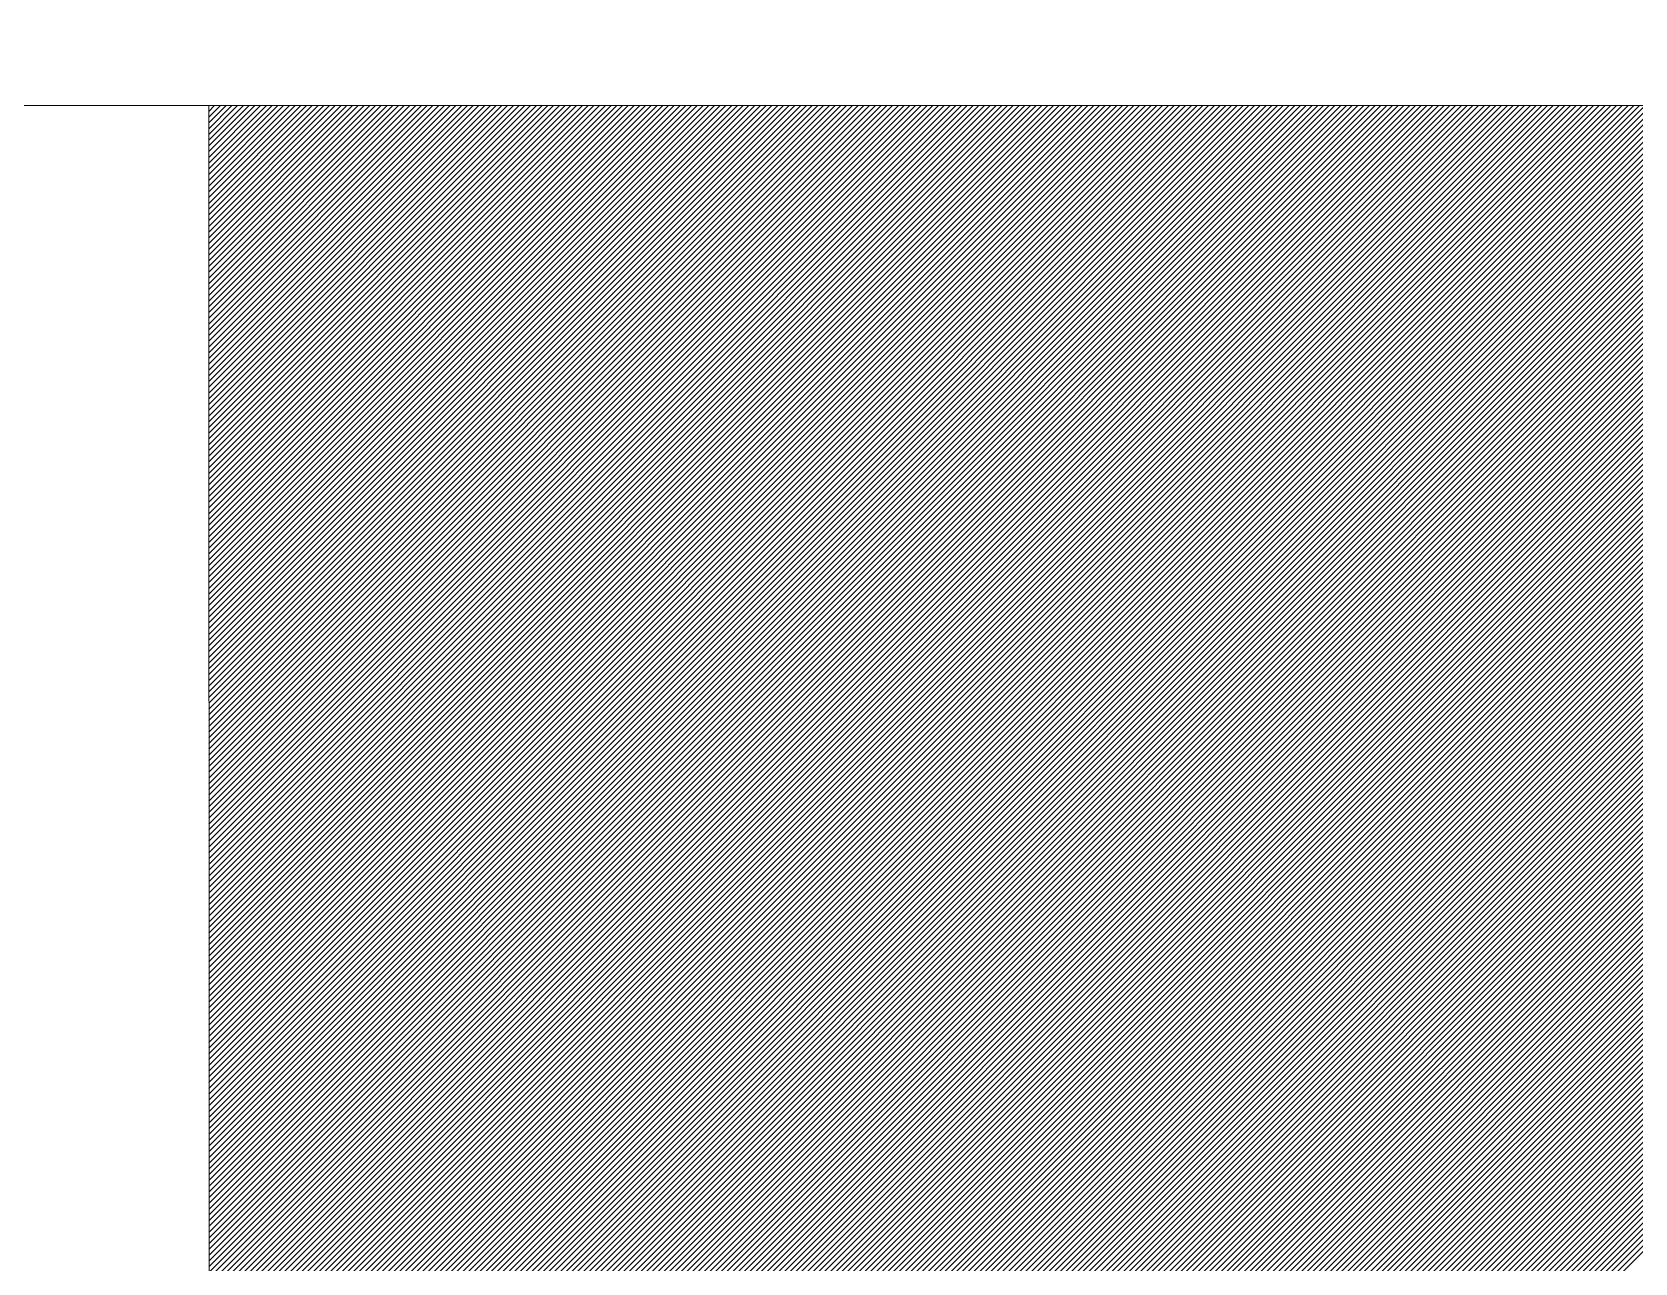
# Model space of a CAD drawing. Header units: centimetres. Extents: x 370416 to 395283, y 44791 to 69658.
# Drawn here: x 380636.391 to 380640.808, y 56818.006 to 56821.397 of the extents above; entities that cross this region are included whole.
import ezdxf

# ---------------------------------------------------------------- set-up
doc = ezdxf.new("R2010")
doc.units = ezdxf.units.CM
doc.layers.add('AR-FURNITURE', color=251, linetype='Continuous')
doc.layers.add('dimension', color=7, linetype='Continuous')

# ---------------------------------------------------------------- blocks, each defined once
blk = doc.blocks.new('billing')
at = {"layer": 'AR-FURNITURE', "color": 9, "lineweight": 15, "true_color": 0xafd9aa}
for p, q in [((38808.2994, 15139.374), (38808.3016, 15225.268)), ((38808.3005, 15223.7648), (38794.8678, 15223.7651)), ((38808.3003, 15216.6577), (38801.1934, 15223.765)), ((38808.3003, 15216.6736), (38801.2092, 15223.765)), ((38808.3003, 15216.6894), (38801.2251, 15223.765)), ((38808.3003, 15216.7052), (38801.2409, 15223.765)), ((38808.3003, 15216.721), (38801.2567, 15223.765)), ((38808.3003, 15216.7369), (38801.2726, 15223.765)), ((38808.3003, 15216.7527), (38801.2884, 15223.765)), ((38808.3003, 15216.7685), (38801.3042, 15223.765)), ((38808.3003, 15216.7844), (38801.3201, 15223.765)), ((38808.3003, 15216.8002), (38801.3359, 15223.765)), ((38808.3003, 15216.816), (38801.3517, 15223.765)), ((38808.3003, 15216.8319), (38801.3675, 15223.765)), ((38808.3003, 15216.8477), (38801.3834, 15223.765)), ((38808.3003, 15216.8635), (38801.3992, 15223.765)), ((38808.3003, 15216.8794), (38801.415, 15223.765)), ((38808.3003, 15216.8952), (38801.4309, 15223.765)), ((38808.3003, 15216.911), (38801.4467, 15223.765)), ((38808.3003, 15216.9268), (38801.4625, 15223.765)), ((38808.3003, 15216.9427), (38801.4784, 15223.765)), ((38808.3003, 15216.9585), (38801.4942, 15223.765)), ((38808.3003, 15216.9743), (38801.51, 15223.765)), ((38808.3003, 15216.9902), (38801.5259, 15223.765)), ((38808.3003, 15217.006), (38801.5417, 15223.765)), ((38808.3003, 15217.0218), (38801.5575, 15223.765)), ((38808.3003, 15217.0377), (38801.5733, 15223.765)), ((38808.3003, 15217.0535), (38801.5892, 15223.765)), ((38808.3003, 15217.0693), (38801.605, 15223.765)), ((38808.3003, 15217.0852), (38801.6208, 15223.765)), ((38808.3003, 15217.101), (38801.6367, 15223.765)), ((38808.3003, 15217.1168), (38801.6525, 15223.765)), ((38808.3003, 15217.1326), (38801.6683, 15223.765)), ((38808.3003, 15217.1485), (38801.6842, 15223.765)), ((38808.3003, 15217.1643), (38801.7, 15223.765)), ((38808.3003, 15217.1801), (38801.7158, 15223.765)), ((38808.3003, 15217.196), (38801.7317, 15223.765)), ((38808.3003, 15217.2118), (38801.7475, 15223.765)), ((38808.3003, 15217.2276), (38801.7633, 15223.765)), ((38808.3003, 15217.2435), (38801.7791, 15223.765)), ((38808.3003, 15217.2593), (38801.795, 15223.765)), ((38808.3003, 15217.2751), (38801.8108, 15223.765)), ((38808.3003, 15217.291), (38801.8266, 15223.765)), ((38808.3003, 15217.3068), (38801.8425, 15223.765)), ((38808.3003, 15217.3226), (38801.8583, 15223.765)), ((38808.3003, 15217.3384), (38801.8741, 15223.765)), ((38808.3003, 15217.3543), (38801.89, 15223.765)), ((38808.3003, 15217.3701), (38801.9058, 15223.765)), ((38808.3003, 15217.3859), (38801.9216, 15223.765)), ((38808.3003, 15217.4018), (38801.9374, 15223.765)), ((38808.3003, 15217.4176), (38801.9533, 15223.765)), ((38808.3003, 15217.4334), (38801.9691, 15223.765)), ((38808.3003, 15217.4493), (38801.9849, 15223.765)), ((38808.3003, 15217.4651), (38802.0008, 15223.765)), ((38808.3003, 15217.4809), (38802.0166, 15223.765)), ((38808.3003, 15217.4967), (38802.0324, 15223.765)), ((38808.3003, 15217.5126), (38802.0483, 15223.765)), ((38808.3003, 15217.5284), (38802.0641, 15223.765)), ((38808.3003, 15217.5442), (38802.0799, 15223.765)), ((38808.3003, 15217.5601), (38802.0958, 15223.765)), ((38808.3003, 15217.5759), (38802.1116, 15223.765)), ((38808.3003, 15217.5917), (38802.1274, 15223.765)), ((38808.3003, 15217.6076), (38802.1432, 15223.7649)), ((38808.3003, 15217.6234), (38802.1591, 15223.7649)), ((38808.3003, 15217.6392), (38802.1749, 15223.7649)), ((38808.3003, 15217.6551), (38802.1907, 15223.7649)), ((38808.3003, 15217.6709), (38802.2066, 15223.7649)), ((38808.3003, 15217.6867), (38802.2224, 15223.7649)), ((38808.3003, 15217.7025), (38802.2382, 15223.7649)), ((38808.3003, 15217.7184), (38802.2541, 15223.7649)), ((38808.3003, 15217.7342), (38802.2699, 15223.7649)), ((38808.3003, 15217.75), (38802.2857, 15223.7649)), ((38808.3003, 15217.7659), (38802.3016, 15223.7649)), ((38808.3003, 15217.7817), (38802.3174, 15223.7649)), ((38808.3003, 15217.7975), (38802.3332, 15223.7649)), ((38808.3003, 15217.8134), (38802.349, 15223.7649)), ((38808.3003, 15217.8292), (38802.3649, 15223.7649)), ((38808.3003, 15217.845), (38802.3807, 15223.7649)), ((38808.3003, 15217.8609), (38802.3965, 15223.7649)), ((38808.3003, 15217.8767), (38802.4124, 15223.7649)), ((38808.3003, 15217.8925), (38802.4282, 15223.7649)), ((38808.3003, 15217.9083), (38802.444, 15223.7649)), ((38808.3003, 15217.9242), (38802.4599, 15223.7649)), ((38808.3003, 15217.94), (38802.4757, 15223.7649)), ((38808.3003, 15217.9558), (38802.4915, 15223.7649)), ((38808.3003, 15217.9717), (38802.5074, 15223.7649)), ((38808.3003, 15217.9875), (38802.5232, 15223.7649)), ((38808.3003, 15218.0033), (38802.539, 15223.7649)), ((38808.3003, 15218.0192), (38802.5548, 15223.7649)), ((38808.3003, 15218.035), (38802.5707, 15223.7649)), ((38808.3003, 15218.0508), (38802.5865, 15223.7649)), ((38808.3003, 15218.0666), (38802.6023, 15223.7649)), ((38808.3003, 15218.0825), (38802.6182, 15223.7649)), ((38808.3003, 15218.0983), (38802.634, 15223.7649)), ((38808.3003, 15218.1141), (38802.6498, 15223.7649)), ((38808.3003, 15218.13), (38802.6657, 15223.7649)), ((38808.3003, 15218.1458), (38802.6815, 15223.7649)), ((38808.3003, 15218.1616), (38802.6973, 15223.7649)), ((38808.3003, 15218.1775), (38802.7131, 15223.7649)), ((38808.3003, 15218.1933), (38802.729, 15223.7649)), ((38808.3003, 15218.2091), (38802.7448, 15223.7649)), ((38808.3003, 15218.225), (38802.7606, 15223.7649)), ((38808.3003, 15218.2408), (38802.7765, 15223.7649)), ((38808.3003, 15218.2566), (38802.7923, 15223.7649)), ((38808.3003, 15218.2724), (38802.8081, 15223.7649)), ((38808.3003, 15218.2883), (38802.824, 15223.7649)), ((38808.3003, 15218.3041), (38802.8398, 15223.7649)), ((38808.3003, 15218.3199), (38802.8556, 15223.7649)), ((38808.3003, 15218.3358), (38802.8715, 15223.7649)), ((38808.3003, 15218.3516), (38802.8873, 15223.7649)), ((38808.3003, 15218.3674), (38802.9031, 15223.7649)), ((38808.3003, 15218.3833), (38802.9189, 15223.7649)), ((38808.3003, 15218.3991), (38802.9348, 15223.7649)), ((38808.3003, 15218.4149), (38802.9506, 15223.7649)), ((38808.3003, 15218.4308), (38802.9664, 15223.7649)), ((38808.3003, 15218.4466), (38802.9823, 15223.7649)), ((38808.3003, 15218.4624), (38802.9981, 15223.7649)), ((38808.3003, 15218.4782), (38803.0139, 15223.7649)), ((38808.3003, 15218.4941), (38803.0298, 15223.7649)), ((38808.3004, 15218.5099), (38803.0456, 15223.7649)), ((38808.3004, 15218.5257), (38803.0614, 15223.7649)), ((38808.3004, 15218.5416), (38803.0773, 15223.7649)), ((38808.3004, 15218.5574), (38803.0931, 15223.7649)), ((38808.3004, 15218.5732), (38803.1089, 15223.7649)), ((38808.3004, 15218.5891), (38803.1247, 15223.7649)), ((38808.3004, 15218.6049), (38803.1406, 15223.7649)), ((38808.3004, 15218.6207), (38803.1564, 15223.7649)), ((38808.3004, 15218.6365), (38803.1722, 15223.7649)), ((38808.3004, 15218.6524), (38803.1881, 15223.7649)), ((38808.3004, 15218.6682), (38803.2039, 15223.7649)), ((38808.3004, 15218.684), (38803.2197, 15223.7649)), ((38808.3004, 15218.6999), (38803.2356, 15223.7649)), ((38808.3004, 15218.7157), (38803.2514, 15223.7649)), ((38808.3004, 15218.7315), (38803.2672, 15223.7649)), ((38808.3004, 15218.7474), (38803.283, 15223.7649)), ((38808.3004, 15218.7632), (38803.2989, 15223.7649)), ((38808.3004, 15218.779), (38803.3147, 15223.7649)), ((38808.3004, 15218.7949), (38803.3305, 15223.7649)), ((38808.3004, 15218.8107), (38803.3464, 15223.7649)), ((38808.3004, 15218.8265), (38803.3622, 15223.7649)), ((38808.3004, 15218.8423), (38803.378, 15223.7649)), ((38808.3004, 15218.8582), (38803.3939, 15223.7649)), ((38808.3004, 15218.874), (38803.4097, 15223.7649)), ((38808.3004, 15218.8898), (38803.4255, 15223.7649)), ((38808.3004, 15218.9057), (38803.4414, 15223.7649)), ((38808.3004, 15218.9215), (38803.4572, 15223.7649)), ((38808.3004, 15218.9373), (38803.473, 15223.7649)), ((38808.3004, 15218.9532), (38803.4888, 15223.7649)), ((38808.3004, 15218.969), (38803.5047, 15223.7649)), ((38808.3004, 15218.9848), (38803.5205, 15223.7649)), ((38808.3004, 15219.0007), (38803.5363, 15223.7649)), ((38808.3004, 15219.0165), (38803.5522, 15223.7649)), ((38808.3004, 15219.0323), (38803.568, 15223.7649)), ((38808.3004, 15219.0481), (38803.5838, 15223.7649)), ((38808.3004, 15219.064), (38803.5997, 15223.7649)), ((38808.3004, 15219.0798), (38803.6155, 15223.7649)), ((38808.3004, 15219.0956), (38803.6313, 15223.7649)), ((38808.3004, 15219.1115), (38803.6472, 15223.7649)), ((38808.3004, 15219.1273), (38803.663, 15223.7649)), ((38808.3004, 15219.1431), (38803.6788, 15223.7649)), ((38808.3004, 15219.159), (38803.6946, 15223.7649)), ((38808.3004, 15219.1748), (38803.7105, 15223.7649)), ((38808.3004, 15219.1906), (38803.7263, 15223.7649)), ((38808.3004, 15219.2065), (38803.7421, 15223.7649)), ((38808.3004, 15219.2223), (38803.758, 15223.7649)), ((38808.3004, 15219.2381), (38803.7738, 15223.7649)), ((38808.3004, 15219.2539), (38803.7896, 15223.7649)), ((38808.3004, 15219.2698), (38803.8055, 15223.7649)), ((38808.3004, 15219.2856), (38803.8213, 15223.7649)), ((38808.3004, 15219.3014), (38803.8371, 15223.7649)), ((38808.3004, 15219.3173), (38803.8529, 15223.7649)), ((38808.3004, 15219.3331), (38803.8688, 15223.7649)), ((38808.3004, 15219.3489), (38803.8846, 15223.7649)), ((38808.3004, 15219.3648), (38803.9004, 15223.7649)), ((38808.3004, 15219.3806), (38803.9163, 15223.7649)), ((38808.3004, 15219.3964), (38803.9321, 15223.7649)), ((38808.3004, 15219.4122), (38803.9479, 15223.7649)), ((38808.3004, 15219.4281), (38803.9638, 15223.7649)), ((38808.3004, 15219.4439), (38803.9796, 15223.7649)), ((38808.3004, 15219.4597), (38803.9954, 15223.7649)), ((38808.3004, 15219.4756), (38804.0113, 15223.7649)), ((38808.3004, 15219.4914), (38804.0271, 15223.7649)), ((38808.3004, 15219.5072), (38804.0429, 15223.7649)), ((38808.3004, 15219.5231), (38804.0587, 15223.7649)), ((38808.3004, 15219.5389), (38804.0746, 15223.7649)), ((38808.3004, 15219.5547), (38804.0904, 15223.7649)), ((38808.3004, 15219.5706), (38804.1062, 15223.7649)), ((38808.3004, 15219.5864), (38804.1221, 15223.7649)), ((38808.3004, 15219.6022), (38804.1379, 15223.7649)), ((38808.3004, 15219.618), (38804.1537, 15223.7649)), ((38808.3004, 15219.6339), (38804.1696, 15223.7649)), ((38808.3004, 15219.6497), (38804.1854, 15223.7649)), ((38808.3004, 15219.6655), (38804.2012, 15223.7649)), ((38808.3004, 15219.6814), (38804.2171, 15223.7649)), ((38808.3004, 15219.6972), (38804.2329, 15223.7649)), ((38808.3004, 15219.713), (38804.2487, 15223.7649)), ((38808.3004, 15219.7289), (38804.2645, 15223.7649)), ((38808.3004, 15219.7447), (38804.2804, 15223.7649)), ((38808.3004, 15219.7605), (38804.2962, 15223.7649)), ((38808.3004, 15219.7764), (38804.312, 15223.7649)), ((38808.3004, 15219.7922), (38804.3279, 15223.7649)), ((38808.3004, 15219.808), (38804.3437, 15223.7649)), ((38808.3004, 15219.8238), (38804.3595, 15223.7649)), ((38808.3004, 15219.8397), (38804.3754, 15223.7649)), ((38808.3004, 15219.8555), (38804.3912, 15223.7649)), ((38808.3004, 15219.8713), (38804.407, 15223.7649)), ((38808.3004, 15219.8872), (38804.4228, 15223.7649)), ((38808.3004, 15219.903), (38804.4387, 15223.7649)), ((38808.3004, 15219.9188), (38804.4545, 15223.7649)), ((38808.3004, 15219.9347), (38804.4703, 15223.7649)), ((38808.3004, 15219.9505), (38804.4862, 15223.7649)), ((38808.3004, 15219.9663), (38804.502, 15223.7649)), ((38808.3004, 15219.9821), (38804.5178, 15223.7649)), ((38808.3004, 15219.998), (38804.5337, 15223.7649)), ((38808.3004, 15220.0138), (38804.5495, 15223.7649)), ((38808.3004, 15220.0296), (38804.5653, 15223.7649)), ((38808.3004, 15220.0455), (38804.5812, 15223.7649)), ((38808.3004, 15220.0613), (38804.597, 15223.7649)), ((38808.3004, 15220.0771), (38804.6128, 15223.7649)), ((38808.3004, 15220.093), (38804.6286, 15223.7649)), ((38808.3004, 15220.1088), (38804.6445, 15223.7649)), ((38808.3004, 15220.1246), (38804.6603, 15223.7649)), ((38808.3004, 15220.1405), (38804.6761, 15223.7649)), ((38808.3004, 15220.1563), (38804.692, 15223.7649)), ((38808.3004, 15220.1721), (38804.7078, 15223.7649)), ((38808.3004, 15220.1879), (38804.7236, 15223.7649)), ((38808.3004, 15220.2038), (38804.7395, 15223.7649)), ((38808.3004, 15220.2196), (38804.7553, 15223.7649)), ((38808.3004, 15220.2354), (38804.7711, 15223.7649)), ((38808.3004, 15220.2513), (38804.787, 15223.7649)), ((38808.3004, 15220.2671), (38804.8028, 15223.7649)), ((38808.3004, 15220.2829), (38804.8186, 15223.7649)), ((38808.3004, 15220.2988), (38804.8344, 15223.7649)), ((38808.3004, 15220.3146), (38804.8503, 15223.7649)), ((38808.3004, 15220.3304), (38804.8661, 15223.7649)), ((38808.3004, 15220.3463), (38804.8819, 15223.7649)), ((38808.3004, 15220.3621), (38804.8978, 15223.7649)), ((38808.3004, 15220.3779), (38804.9136, 15223.7649)), ((38808.3004, 15220.3937), (38804.9294, 15223.7649)), ((38808.3004, 15220.4096), (38804.9453, 15223.7649)), ((38808.3004, 15220.4254), (38804.9611, 15223.7649)), ((38808.3004, 15220.4412), (38804.9769, 15223.7649)), ((38808.3004, 15220.4571), (38804.9928, 15223.7649)), ((38808.3004, 15220.4729), (38805.0086, 15223.7649)), ((38808.3004, 15220.4887), (38805.0244, 15223.7649)), ((38808.3004, 15220.5046), (38805.0402, 15223.7649)), ((38808.3004, 15220.5204), (38805.0561, 15223.7649)), ((38808.3004, 15220.5362), (38805.0719, 15223.7649)), ((38808.3004, 15220.552), (38805.0877, 15223.7649)), ((38808.3004, 15220.5679), (38805.1036, 15223.7649)), ((38808.3004, 15220.5837), (38805.1194, 15223.7649)), ((38808.3004, 15220.5995), (38805.1352, 15223.7649)), ((38808.3004, 15220.6154), (38805.1511, 15223.7649)), ((38808.3004, 15220.6312), (38805.1669, 15223.7649)), ((38808.3004, 15220.647), (38805.1827, 15223.7649)), ((38808.3004, 15220.6629), (38805.1985, 15223.7649)), ((38808.3004, 15220.6787), (38805.2144, 15223.7649)), ((38808.3004, 15220.6945), (38805.2302, 15223.7649)), ((38808.3004, 15220.7104), (38805.246, 15223.7649)), ((38808.3004, 15220.7262), (38805.2619, 15223.7649)), ((38808.3004, 15220.742), (38805.2777, 15223.7649)), ((38808.3004, 15220.7578), (38805.2935, 15223.7649)), ((38808.3004, 15220.7737), (38805.3094, 15223.7649)), ((38808.3004, 15220.7895), (38805.3252, 15223.7649)), ((38808.3004, 15220.8053), (38805.341, 15223.7649)), ((38808.3004, 15220.8212), (38805.3569, 15223.7649)), ((38808.3004, 15220.837), (38805.3727, 15223.7649)), ((38808.3004, 15220.8528), (38805.3885, 15223.7649)), ((38808.3004, 15220.8687), (38805.4043, 15223.7649)), ((38808.3004, 15220.8845), (38805.4202, 15223.7649)), ((38808.3004, 15220.9003), (38805.436, 15223.7649)), ((38808.3004, 15220.9162), (38805.4518, 15223.7649)), ((38808.3004, 15220.932), (38805.4677, 15223.7649)), ((38808.3004, 15220.9478), (38805.4835, 15223.7649)), ((38808.3004, 15220.9636), (38805.4993, 15223.7649)), ((38808.3004, 15220.9795), (38805.5152, 15223.7649)), ((38808.3004, 15220.9953), (38805.531, 15223.7649)), ((38808.3004, 15221.0111), (38805.5468, 15223.7649)), ((38808.3004, 15221.027), (38805.5627, 15223.7649)), ((38808.3004, 15221.0428), (38805.5785, 15223.7649)), ((38808.3004, 15221.0586), (38805.5943, 15223.7649)), ((38808.3004, 15221.0745), (38805.6101, 15223.7649)), ((38808.3004, 15221.0903), (38805.626, 15223.7649)), ((38808.3004, 15221.1061), (38805.6418, 15223.7649)), ((38808.3004, 15221.1219), (38805.6576, 15223.7649)), ((38808.3004, 15221.1378), (38805.6735, 15223.7649)), ((38808.3004, 15221.1536), (38805.6893, 15223.7649)), ((38808.3004, 15221.1694), (38805.7051, 15223.7649)), ((38808.3004, 15221.1853), (38805.721, 15223.7649)), ((38808.3004, 15221.2011), (38805.7368, 15223.7649)), ((38808.3004, 15221.2169), (38805.7526, 15223.7649)), ((38808.3004, 15221.2328), (38805.7684, 15223.7649)), ((38808.3004, 15221.2486), (38805.7843, 15223.7649)), ((38808.3004, 15221.2644), (38805.8001, 15223.7649)), ((38808.3004, 15221.2803), (38805.8159, 15223.7649)), ((38808.3004, 15221.2961), (38805.8318, 15223.7649)), ((38808.3004, 15221.3119), (38805.8476, 15223.7649)), ((38808.3004, 15221.3277), (38805.8634, 15223.7649)), ((38808.3004, 15221.3436), (38805.8793, 15223.7649)), ((38808.3004, 15221.3594), (38805.8951, 15223.7649)), ((38808.3004, 15221.3752), (38805.9109, 15223.7649)), ((38808.3004, 15221.3911), (38805.9268, 15223.7649)), ((38808.3004, 15221.4069), (38805.9426, 15223.7649)), ((38808.3004, 15221.4227), (38805.9584, 15223.7649)), ((38808.3004, 15221.4386), (38805.9742, 15223.7649)), ((38808.3004, 15221.4544), (38805.9901, 15223.7649)), ((38808.3004, 15221.4702), (38806.0059, 15223.7649)), ((38808.3004, 15221.4861), (38806.0217, 15223.7649)), ((38808.3004, 15221.5019), (38806.0376, 15223.7649)), ((38808.3004, 15221.5177), (38806.0534, 15223.7648)), ((38808.3004, 15221.5335), (38806.0692, 15223.7648)), ((38808.3004, 15221.5494), (38806.0851, 15223.7648)), ((38808.3004, 15221.5652), (38806.1009, 15223.7648)), ((38808.3004, 15221.581), (38806.1167, 15223.7648)), ((38808.3004, 15221.5969), (38806.1326, 15223.7648)), ((38808.3004, 15221.6127), (38806.1484, 15223.7648)), ((38808.3004, 15221.6285), (38806.1642, 15223.7648)), ((38808.3004, 15221.6444), (38806.18, 15223.7648)), ((38808.3004, 15221.6602), (38806.1959, 15223.7648)), ((38808.3004, 15221.676), (38806.2117, 15223.7648)), ((38808.3004, 15221.6919), (38806.2275, 15223.7648)), ((38808.3004, 15221.7077), (38806.2434, 15223.7648)), ((38808.3004, 15221.7235), (38806.2592, 15223.7648)), ((38808.3004, 15221.7393), (38806.275, 15223.7648)), ((38808.3004, 15221.7552), (38806.2909, 15223.7648)), ((38808.3004, 15221.771), (38806.3067, 15223.7648)), ((38808.3004, 15221.7868), (38806.3225, 15223.7648)), ((38808.3004, 15221.8027), (38806.3383, 15223.7648)), ((38808.3004, 15221.8185), (38806.3542, 15223.7648)), ((38808.3004, 15221.8343), (38806.37, 15223.7648)), ((38808.3004, 15221.8502), (38806.3858, 15223.7648)), ((38808.3004, 15221.866), (38806.4017, 15223.7648)), ((38808.3004, 15221.8818), (38806.4175, 15223.7648)), ((38808.3004, 15221.8976), (38806.4333, 15223.7648)), ((38808.3004, 15221.9135), (38806.4492, 15223.7648)), ((38808.3004, 15221.9293), (38806.465, 15223.7648)), ((38808.3004, 15221.9451), (38806.4808, 15223.7648)), ((38808.3004, 15221.961), (38806.4967, 15223.7648)), ((38808.3004, 15221.9768), (38806.5125, 15223.7648)), ((38808.3004, 15221.9926), (38806.5283, 15223.7648)), ((38808.3004, 15222.0085), (38806.5441, 15223.7648)), ((38808.3004, 15222.0243), (38806.56, 15223.7648)), ((38808.3004, 15222.0401), (38806.5758, 15223.7648)), ((38808.3004, 15222.056), (38806.5916, 15223.7648)), ((38808.3004, 15222.0718), (38806.6075, 15223.7648)), ((38808.3004, 15222.0876), (38806.6233, 15223.7648)), ((38808.3004, 15222.1034), (38806.6391, 15223.7648)), ((38808.3004, 15222.1193), (38806.655, 15223.7648)), ((38808.3004, 15222.1351), (38806.6708, 15223.7648)), ((38808.3004, 15222.1509), (38806.6866, 15223.7648)), ((38808.3004, 15222.1668), (38806.7025, 15223.7648)), ((38808.3004, 15222.1826), (38806.7183, 15223.7648)), ((38808.3004, 15222.1984), (38806.7341, 15223.7648)), ((38808.3004, 15222.2143), (38806.7499, 15223.7648)), ((38808.3004, 15222.2301), (38806.7658, 15223.7648)), ((38808.3004, 15222.2459), (38806.7816, 15223.7648)), ((38808.3004, 15222.2618), (38806.7974, 15223.7648)), ((38808.3004, 15222.2776), (38806.8133, 15223.7648)), ((38808.3004, 15222.2934), (38806.8291, 15223.7648)), ((38808.3004, 15222.3092), (38806.8449, 15223.7648)), ((38808.3004, 15222.3251), (38806.8608, 15223.7648)), ((38808.3004, 15222.3409), (38806.8766, 15223.7648)), ((38808.3004, 15222.3567), (38806.8924, 15223.7648)), ((38808.3004, 15222.3726), (38806.9083, 15223.7648)), ((38808.3004, 15222.3884), (38806.9241, 15223.7648)), ((38808.3004, 15222.4042), (38806.9399, 15223.7648)), ((38808.3004, 15222.4201), (38806.9557, 15223.7648)), ((38808.3004, 15222.4359), (38806.9716, 15223.7648)), ((38808.3004, 15222.4517), (38806.9874, 15223.7648)), ((38808.3004, 15222.4675), (38807.0032, 15223.7648)), ((38808.3004, 15222.4834), (38807.0191, 15223.7648)), ((38808.3004, 15222.4992), (38807.0349, 15223.7648)), ((38808.3004, 15222.515), (38807.0507, 15223.7648)), ((38808.3004, 15222.5309), (38807.0666, 15223.7648)), ((38808.3004, 15222.5467), (38807.0824, 15223.7648)), ((38808.3004, 15222.5625), (38807.0982, 15223.7648)), ((38808.3004, 15222.5784), (38807.114, 15223.7648)), ((38808.3004, 15222.5942), (38807.1299, 15223.7648)), ((38808.3004, 15222.61), (38807.1457, 15223.7648)), ((38808.3005, 15222.6259), (38807.1615, 15223.7648)), ((38808.3005, 15222.6417), (38807.1774, 15223.7648)), ((38808.3005, 15222.6575), (38807.1932, 15223.7648)), ((38808.3005, 15222.6733), (38807.209, 15223.7648)), ((38808.3005, 15222.6892), (38807.2249, 15223.7648)), ((38808.3005, 15222.705), (38807.2407, 15223.7648)), ((38808.3005, 15222.7208), (38807.2565, 15223.7648)), ((38808.3005, 15222.7367), (38807.2724, 15223.7648)), ((38808.3005, 15222.7525), (38807.2882, 15223.7648)), ((38808.3005, 15222.7683), (38807.304, 15223.7648)), ((38808.3005, 15222.7842), (38807.3198, 15223.7648)), ((38808.3005, 15222.8), (38807.3357, 15223.7648)), ((38808.3005, 15222.8158), (38807.3515, 15223.7648)), ((38808.3005, 15222.8317), (38807.3673, 15223.7648)), ((38808.3005, 15222.8475), (38807.3832, 15223.7648)), ((38808.3005, 15222.8633), (38807.399, 15223.7648)), ((38808.3005, 15222.8791), (38807.4148, 15223.7648)), ((38808.3005, 15222.895), (38807.4307, 15223.7648)), ((38808.3005, 15222.9108), (38807.4465, 15223.7648)), ((38808.3005, 15222.9266), (38807.4623, 15223.7648)), ((38808.3005, 15222.9425), (38807.4782, 15223.7648)), ((38808.3005, 15222.9583), (38807.494, 15223.7648)), ((38808.3005, 15222.9741), (38807.5098, 15223.7648)), ((38808.3005, 15222.99), (38807.5256, 15223.7648)), ((38808.3005, 15223.0058), (38807.5415, 15223.7648)), ((38808.3005, 15223.0216), (38807.5573, 15223.7648)), ((38808.3005, 15223.0374), (38807.5731, 15223.7648)), ((38808.3005, 15223.0533), (38807.589, 15223.7648)), ((38808.3005, 15223.0691), (38807.6048, 15223.7648)), ((38808.3005, 15223.0849), (38807.6206, 15223.7648)), ((38808.3005, 15223.1008), (38807.6365, 15223.7648)), ((38808.3005, 15223.1166), (38807.6523, 15223.7648)), ((38808.3005, 15223.1324), (38807.6681, 15223.7648)), ((38808.3005, 15223.1483), (38807.6839, 15223.7648)), ((38808.3005, 15223.1641), (38807.6998, 15223.7648)), ((38808.3005, 15223.1799), (38807.7156, 15223.7648)), ((38808.3005, 15223.1958), (38807.7314, 15223.7648)), ((38808.3005, 15223.2116), (38807.7473, 15223.7648)), ((38808.3005, 15223.2274), (38807.7631, 15223.7648)), ((38808.3005, 15223.2432), (38807.7789, 15223.7648)), ((38808.3005, 15223.2591), (38807.7948, 15223.7648)), ((38808.3005, 15223.2749), (38807.8106, 15223.7648)), ((38808.3005, 15223.2907), (38807.8264, 15223.7648)), ((38808.3005, 15223.3066), (38807.8423, 15223.7648)), ((38808.3005, 15223.3224), (38807.8581, 15223.7648)), ((38808.3005, 15223.3382), (38807.8739, 15223.7648)), ((38808.3005, 15223.3541), (38807.8897, 15223.7648)), ((38808.3005, 15223.3699), (38807.9056, 15223.7648)), ((38808.3005, 15223.3857), (38807.9214, 15223.7648)), ((38808.3005, 15223.4016), (38807.9372, 15223.7648)), ((38808.3005, 15223.4174), (38807.9531, 15223.7648)), ((38808.3005, 15223.4332), (38807.9689, 15223.7648)), ((38808.3005, 15223.449), (38807.9847, 15223.7648)), ((38808.3005, 15223.4649), (38808.0006, 15223.7648)), ((38808.3005, 15223.4807), (38808.0164, 15223.7648)), ((38808.3005, 15223.4965), (38808.0322, 15223.7648)), ((38808.3005, 15223.5124), (38808.0481, 15223.7648)), ((38808.3005, 15223.5282), (38808.0639, 15223.7648)), ((38808.3005, 15223.544), (38808.0797, 15223.7648)), ((38808.3005, 15223.5599), (38808.0955, 15223.7648)), ((38808.3005, 15223.5757), (38808.1114, 15223.7648)), ((38808.3005, 15223.5915), (38808.1272, 15223.7648)), ((38808.3005, 15223.6074), (38808.143, 15223.7648)), ((38808.3005, 15223.6232), (38808.1589, 15223.7648)), ((38808.3005, 15223.639), (38808.1747, 15223.7648)), ((38808.3005, 15223.6548), (38808.1905, 15223.7648)), ((38808.3005, 15223.6707), (38808.2064, 15223.7648)), ((38808.3005, 15223.6865), (38808.2222, 15223.7648)), ((38808.3005, 15223.7023), (38808.238, 15223.7648)), ((38808.3005, 15223.7182), (38808.2538, 15223.7648)), ((38808.3005, 15223.734), (38808.2697, 15223.7648)), ((38808.3005, 15223.7498), (38808.2855, 15223.7648))]:
    blk.add_line(p, q, dxfattribs=at)

msp = doc.modelspace()

# ---------------------------------------------------------------- linework, layer by layer
msp.add_circle((382849.726, 57224.7406), 12433.5007)

# ---------------------------------------------------------------- block references
at = {"layer": 'dimension', "lineweight": 18, "rotation": 90.00857356190895}
msp.add_blockref('billing', (395866.4505, 18015.1712), dxfattribs=at)
msp.add_blockref('billing', (395866.4505, 18015.1712), dxfattribs=at)
msp.add_blockref('billing', (395866.4505, 18015.1712), dxfattribs=at)
msp.add_blockref('billing', (395866.4505, 18015.1712), dxfattribs=at)
msp.add_blockref('billing', (395866.4505, 18015.1712), dxfattribs=at)
msp.add_blockref('billing', (395866.4505, 18015.1712), dxfattribs=at)
msp.add_blockref('billing', (395866.4505, 18015.1712), dxfattribs=at)
msp.add_blockref('billing', (395866.4505, 18015.1712), dxfattribs=at)
msp.add_blockref('billing', (395866.4505, 18015.1712), dxfattribs=at)
msp.add_blockref('billing', (395866.4505, 18015.1712), dxfattribs=at)
msp.add_blockref('billing', (395866.4505, 18015.1712), dxfattribs=at)
msp.add_blockref('billing', (395866.4505, 18015.1712), dxfattribs=at)

doc.saveas('drawing.dxf')
